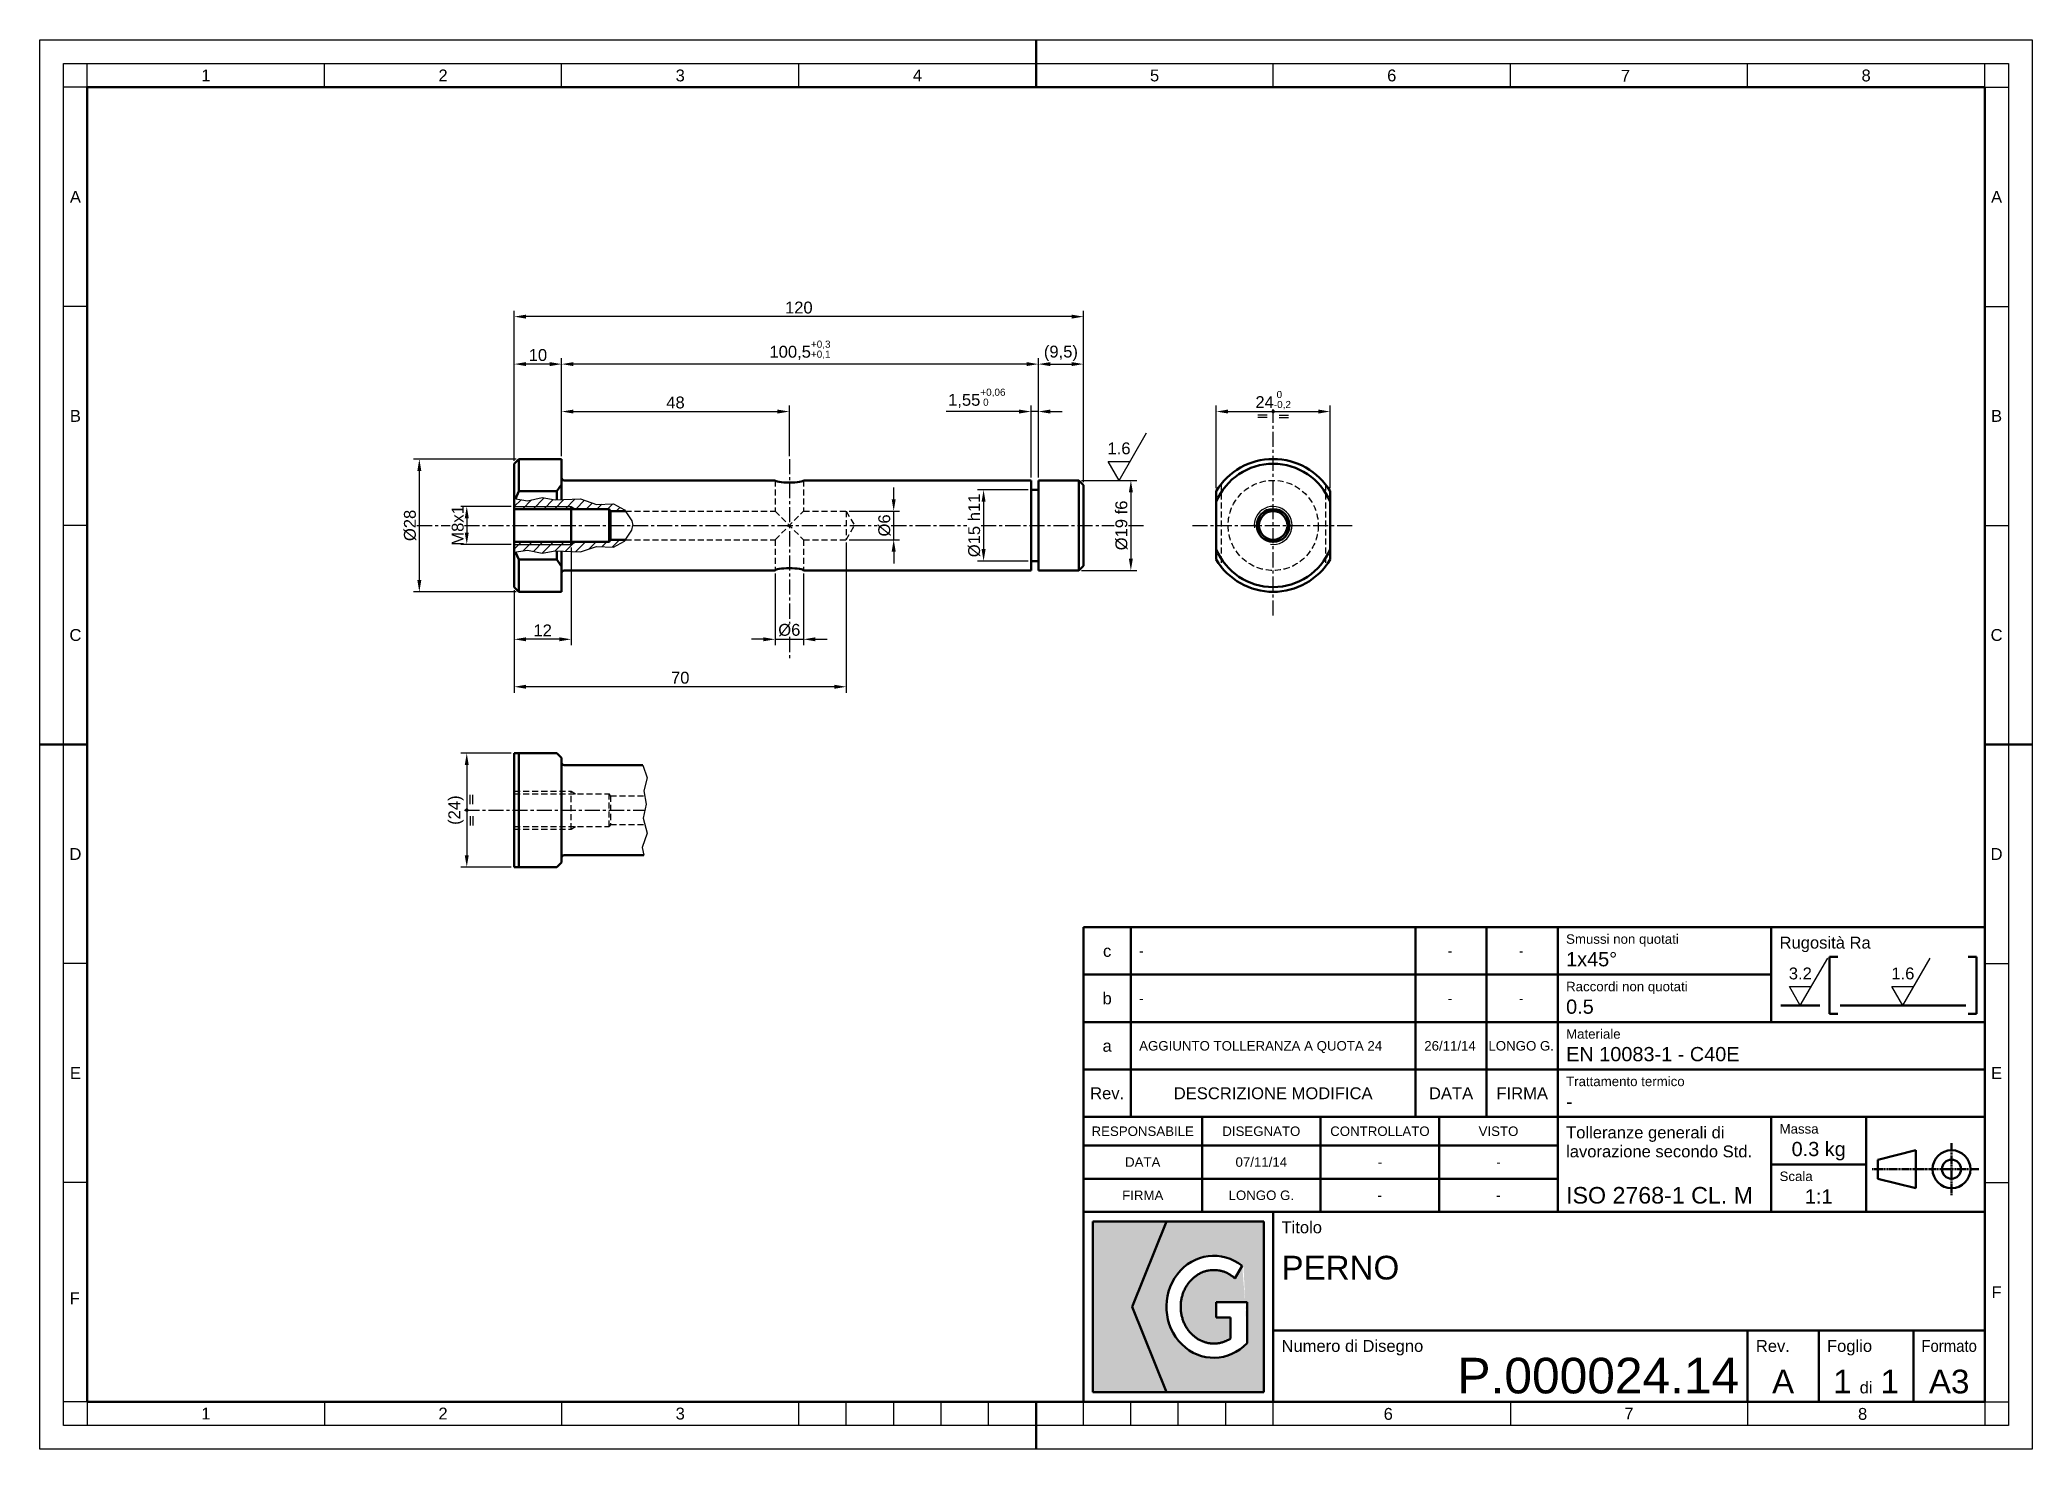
# Paper-space layout 'Foglio1' of a CAD drawing. Header units: millimetres. Extents: x -410 to 10, y -10 to 287.
# The model-space entities are those that its viewports show. They can reach past a viewport. Long polylines and large blocks are cut down to what shows.
import ezdxf
from ezdxf.enums import TextEntityAlignment as Align

# ---------------------------------------------------------------- set-up
doc = ezdxf.new("R2010")
doc.units = ezdxf.units.MM
doc.header["$LTSCALE"] = 0.1
doc.header["$PDSIZE"] = -5
doc.linetypes.add('CENTER', pattern=[50.8, 31.75, -6.35, 6.35, -6.35])
doc.linetypes.add('DASHED', pattern=[19.05, 12.7, -6.35])
for name, color, linetype, lineweight in [('ASSE', 4, 'CENTER', 25), ('CARTIGLIO', 7, 'Continuous', 50), ('CONTORNO1', 7, 'Continuous', 50), ('NASCOSTA', 6, 'DASHED', 25), ('QUOTA', 3, 'Continuous', 25), ('SOTTILE', 3, 'Continuous', 25), ('TRATTEGGIO', 1, 'Continuous', 25)]:
    doc.layers.add(name, color=color, linetype=linetype, lineweight=lineweight)
doc.layers.add('FINESTRA', color=1, linetype='Continuous', lineweight=25, plot=False)
doc.layers.get('FINESTRA').freeze()
doc.styles.get("Standard").update_dxf_attribs({"font": 'arial.ttf'})
doc.dimstyles.new('ISO_1-1', dxfattribs={"dimtxt": 2.5, "dimasz": 2.5, "dimexe": 1.25, "dimexo": 0.625, "dimtad": 1, "dimtxsty": 'Standard', "dimcen": 2.5, "dimclrt": 2, "dimadec": 0, "dimazin": 0, "dimtfac": 1, "dimtmove": 0, "dimatfit": 3, "dimfxl": 1, "dimarcsym": 0})

# ---------------------------------------------------------------- blocks, each defined once
blk = doc.blocks.new('DLG - Tabella Cartiglio Particolari')
at = {"layer": 'CARTIGLIO'}
h = blk.add_hatch(color=256, dxfattribs=at)
h.set_gradient(color1=(142, 217, 0), rotation=90, one_color=1, name='INVCYLINDER')
h.paths.add_polyline_path([(-172.5, 2), (-179.75, 20), (-172.5, 38), (-188, 38), (-188, 2)])
h = blk.add_hatch(color=256, dxfattribs=at)
h.set_gradient(color1=(74, 74, 74), rotation=90, one_color=1, name='INVCYLINDER')
h.paths.add_polyline_path([(-152, 2), (-152, 38), (-172.5, 38), (-179.75, 20), (-172.5, 2)])
edge = h.paths.add_edge_path(flags=16)
edge.add_ellipse((-162.5, 20), major_axis=(0, -10.75), ratio=0.930233, start_angle=-216.6999, end_angle=44.427, ccw=False)
edge.add_line((-156.52, 28.62), (-158.05, 25.98))
edge.add_spline(control_points=[(-158.05, 25.98), (-158.11, 26.03), (-158.36, 26.25), (-158.82, 26.6), (-159.44, 26.98), (-160.09, 27.29), (-160.76, 27.52), (-161.45, 27.68), (-162.15, 27.75), (-162.85, 27.75), (-163.55, 27.68), (-164.24, 27.52), (-164.91, 27.29), (-165.56, 26.98), (-166.18, 26.6), (-166.77, 26.15), (-167.32, 25.63), (-167.82, 25.05), (-168.27, 24.41), (-168.65, 23.72), (-168.97, 22.99), (-169.22, 22.22), (-169.39, 21.43), (-169.49, 20.61), (-169.51, 19.79), (-169.45, 18.98), (-169.32, 18.17), (-169.1, 17.39), (-168.82, 16.64), (-168.47, 15.93), (-168.05, 15.26), (-167.58, 14.65), (-167.05, 14.1), (-166.48, 13.61), (-165.88, 13.2), (-165.24, 12.85), (-164.57, 12.59), (-163.89, 12.39), (-163.2, 12.28), (-162.73, 12.25), (-162.5, 12.25)], knot_values=[18.269116, 18.269116, 18.269116, 18.269116, 18.521182, 19.261774, 19.990675, 20.709105, 21.418788, 22.121881, 22.820876, 23.518482, 24.217478, 24.92057, 25.630253, 26.348683, 27.077584, 27.818176, 28.571145, 29.336629, 30.114246, 30.903123, 31.701955, 32.50907, 33.322497, 34.140049, 34.959392, 35.778137, 36.593911, 37.404444, 38.207646, 39.001688, 39.785073, 40.556703, 41.315946, 42.062675, 42.797301, 43.520781, 44.234594, 44.940688, 45.641404, 46.339358, 46.339358, 46.339358, 46.339358], degree=3, periodic=0)
edge.add_spline(control_points=[(-162.5, 12.25), (-162.27, 12.25), (-161.8, 12.28), (-161.11, 12.39), (-160.43, 12.59), (-159.76, 12.85), (-159.29, 13.11), (-159.04, 13.26), (-159, 13.29)], knot_values=[0, 0, 0, 0, 0.697954, 1.39867, 2.104765, 2.818577, 3.542057, 3.699749, 3.699749, 3.699749, 3.699749], degree=3, periodic=0)
edge.add_line((-159, 13.29), (-159, 17.75))
edge.add_line((-159, 17.75), (-162, 17.75))
edge.add_line((-162, 17.75), (-162, 21))
edge.add_line((-162, 21), (-155.5, 21))
edge.add_line((-155.5, 21), (-155.5, 12.32))
for p, q in [((-190, 0), (-190, 100)), ((-190, 100), (0, 100)), ((-180, 60), (-180, 100)), ((-120, 60), (-120, 100)), ((-105, 60), (-105, 100)), ((-90, 40), (-90, 100)), ((-45, 100), (-45, 80)), ((0, 100), (0, 0)), ((-32.75, 93.75), (-31, 93.75)), ((-32.75, 93.75), (-32.75, 81.75)), ((-3.5, 93.75), (-1.75, 93.75)), ((-1.75, 93.75), (-1.75, 81.75)), ((-190, 90), (-45, 90)), ((-190, 80), (0, 80)), ((-34.75, 83.5), (-43, 83.5)), ((-32.75, 81.75), (-31, 81.75)), ((-4, 83.5), (-30.5, 83.5)), ((-3.5, 81.75), (-1.75, 81.75)), ((-190, 70), (0, 70)), ((-190, 60), (0, 60)), ((-165, 40), (-165, 60)), ((-140, 40), (-140, 60)), ((-115, 40), (-115, 60)), ((-45, 60), (-45, 40)), ((-25, 60), (-25, 40)), ((-190, 54), (-90, 54)), ((-22.5, 51), (-14.5, 53)), ((-22.5, 51), (-22.5, 47)), ((-14.5, 53), (-14.5, 45)), ((-190, 47), (-90, 47)), ((-45, 50), (-25, 50)), ((-22.5, 47), (-14.5, 45)), ((-190, 40), (0, 40)), ((-152, 38), (-188, 38)), ((-188, 38), (-188, 2)), ((-172.5, 38), (-179.75, 20)), ((-152, 2), (-152, 38)), ((-150, 0), (-150, 40)), ((-158.05, 25.98), (-156.52, 28.62)), ((-162, 21), (-155.5, 21)), ((-162, 21), (-162, 17.75)), ((-155.5, 21), (-155.5, 12.32)), ((-179.75, 20), (-172.5, 2)), ((-162, 17.75), (-159, 17.75)), ((-159, 17.75), (-159, 13.29)), ((0, 15), (-150, 15)), ((-50, 15), (-50, 0)), ((-35, 15), (-35, 0)), ((-15, 15), (-15, 0)), ((0, 0), (-190, 0)), ((-188, 2), (-152, 2))]:
    blk.add_line(p, q, dxfattribs=at)
at = {"layer": 'CARTIGLIO', "color": 3, "linetype": 'CENTER', "ltscale": 0.1}
for p, q in [((-7, 43.5), (-7, 54.5)), ((-23.75, 49), (-12.5, 49)), ((-12.5, 49), (-1.25, 49))]:
    blk.add_line(p, q, dxfattribs=at)
at = {"layer": 'CARTIGLIO'}
for radius in [4, 2]:
    blk.add_circle((-7, 49), radius, dxfattribs=at)
blk.add_ellipse((-162.5, 20), major_axis=(0, -10.75), ratio=0.930233, start_param=-3.782127, end_param=0.775397, dxfattribs=at)
for points, knots in [([(-158.05, 25.98), (-158.11, 26.03), (-158.36, 26.25), (-158.82, 26.6), (-159.44, 26.98), (-160.09, 27.29), (-160.76, 27.52), (-161.45, 27.68), (-162.15, 27.75), (-162.85, 27.75), (-163.55, 27.68), (-164.24, 27.52), (-164.91, 27.29), (-165.56, 26.98), (-166.18, 26.6), (-166.77, 26.15), (-167.32, 25.63), (-167.82, 25.05), (-168.27, 24.41), (-168.65, 23.72), (-168.97, 22.99), (-169.22, 22.22), (-169.39, 21.43), (-169.49, 20.61), (-169.51, 19.79), (-169.45, 18.98), (-169.32, 18.17), (-169.1, 17.39), (-168.82, 16.64), (-168.47, 15.93), (-168.05, 15.26), (-167.58, 14.65), (-167.05, 14.1), (-166.48, 13.61), (-165.88, 13.2), (-165.24, 12.85), (-164.57, 12.59), (-163.89, 12.39), (-163.2, 12.28), (-162.73, 12.25), (-162.5, 12.25)], [18.269116, 18.269116, 18.269116, 18.269116, 18.521182, 19.261774, 19.990675, 20.709105, 21.418788, 22.121881, 22.820876, 23.518482, 24.217478, 24.92057, 25.630253, 26.348683, 27.077584, 27.818176, 28.571145, 29.336629, 30.114246, 30.903123, 31.701955, 32.50907, 33.322497, 34.140049, 34.959392, 35.778137, 36.593911, 37.404444, 38.207646, 39.001688, 39.785073, 40.556703, 41.315946, 42.062675, 42.797301, 43.520781, 44.234594, 44.940688, 45.641404, 46.339358, 46.339358, 46.339358, 46.339358]), ([(-162.5, 12.25), (-162.27, 12.25), (-161.8, 12.28), (-161.11, 12.39), (-160.43, 12.59), (-159.76, 12.85), (-159.29, 13.11), (-159.04, 13.26), (-159, 13.29)], [0, 0, 0, 0, 0.697954, 1.39867, 2.104765, 2.818577, 3.542057, 3.699749, 3.699749, 3.699749, 3.699749])]:
    blk.add_open_spline(points, degree=3, knots=knots, dxfattribs=at)
at = {"layer": 'CARTIGLIO', "color": 3, "linetype": 'Continuous'}
for s, height, p in [('Smussi non quotati', 2, (-88.25, 96.5)), ('Rugosità Ra', 2.5, (-43.25, 95.5)), ('Raccordi non quotati', 2, (-88.25, 86.5)), ('Materiale', 2, (-88.25, 76.5)), ('Trattamento termico', 2, (-88.25, 66.5)), ('Tolleranze generali di', 2.5, (-88.25, 55.5)), ('Massa', 2, (-43.25, 56.5)), ('lavorazione secondo Std.', 2.5, (-88.25, 51.5)), ('Scala', 2, (-43.25, 46.5)), ('Titolo', 2.5, (-148.25, 35.5)), ('Numero di Disegno', 2.5, (-148.25, 10.5)), ('Rev.', 2.5, (-48.25, 10.5)), ('Foglio', 2.5, (-33.25, 10.5))]:
    blk.add_text(s, height=height, dxfattribs=at).set_placement(p)
for s, height, p in [('c', 2.5, (-185, 95)), ('b', 2.5, (-185, 85)), ('a', 2.5, (-185, 75)), ('Rev.', 2.5, (-185, 65)), ('DESCRIZIONE MODIFICA', 2.5, (-150, 65)), ('DATA', 2.5, (-112.5, 65)), ('FIRMA', 2.5, (-97.5, 65)), ('RESPONSABILE', 2, (-177.5, 57)), ('DISEGNATO', 2, (-152.5, 57)), ('CONTROLLATO', 2, (-127.5, 57)), ('VISTO', 2, (-102.5, 57)), ('DATA', 2, (-177.5, 50.5)), ('FIRMA', 2, (-177.5, 43.5))]:
    blk.add_text(s, height=height, dxfattribs=at).set_placement(p, align=Align.MIDDLE_CENTER)
blk.add_text('di', height=2.5, dxfattribs=at).set_placement((-25, 1.75), align=Align.CENTER)
at = {"layer": 'CARTIGLIO', "color": 2, "flags": 8}
for tag, p in [('Descr Mod C', (-178.25, 95)), ('Descr Mod B', (-178.25, 85)), ('Descr Mod A', (-178.25, 75))]:
    blk.add_attdef(tag, text='', height=2, dxfattribs=at).set_placement(p, align=Align.MIDDLE_LEFT)
for tag, p in [('Data Mod C', (-112.72, 95)), ('Dis Mod C', (-97.72, 95)), ('Data Mod B', (-112.72, 85)), ('Dis Mod B', (-97.72, 85)), ('Data Mod A', (-112.72, 75)), ('Dis Mod A', (-97.72, 75)), ('Data Dis', (-152.5, 50.5)), ('Data Contr', (-127.5, 50.5)), ('Data Visto', (-102.5, 50.5)), ('Nome Dis', (-152.5, 43.5)), ('Nome Contr', (-127.55, 43.5)), ('Nome Visto', (-102.55, 43.5))]:
    blk.add_attdef(tag, text='', height=2, dxfattribs=at).set_placement(p, align=Align.MIDDLE_CENTER)
for tag, p, height in [('Smussi', (-88.25, 91.75), 3), ('Raccordi', (-88.25, 81.75), 3), ('Materiale', (-88.25, 71.75), 3), ('Trattamento', (-88.25, 61.75), 3), ('Tolleranze', (-88.25, 41.75), 3.5), ('Titolo1', (-148.25, 25.75), 5), ('Titolo2', (-148.25, 16.75), 5)]:
    blk.add_attdef(tag, p, '', height=height, dxfattribs=at)
for tag, height, p in [('Massa', 3, (-35, 51.75)), ('Scala', 3, (-35, 41.75)), ('Rev', 5, (-42.5, 1.75)), ('FC', 5, (-30, 1.75)), ('FT', 5, (-20, 1.75))]:
    blk.add_attdef(tag, text='', height=height, dxfattribs=at).set_placement(p, align=Align.CENTER)
blk.add_attdef('Numero Disegno', text='', height=7.5, dxfattribs=at).set_placement((-51.74, 1.75), align=Align.RIGHT)
blk = doc.blocks.new('Rug_Lavorazione')
at = {"layer": 'QUOTA'}
for p, q in [((0, 0), (5.77, 10)), ((0, 0), (-2.31, 4)), ((-2.31, 4), (2.31, 4))]:
    blk.add_line(p, q, dxfattribs=at)
at = {"layer": 'QUOTA', "color": 2, "flags": 8}
blk.add_attdef('Rugosità', text='', height=2.5, dxfattribs=at).set_placement((0, 5.5), align=Align.CENTER)
blk = doc.blocks.new('DLG - A3')
at = {"layer": 'CARTIGLIO', "color": 3, "lineweight": 25}
for p, q in [((-410, 287), (10, 287)), ((-410, -10), (-410, 287)), ((10, 287), (10, -10)), ((-405, 282), (5, 282)), ((-405, -5), (-405, 282)), ((-400, 277), (-400, 282)), ((-350, 277), (-350, 282)), ((-300, 277), (-300, 282)), ((-250, 277), (-250, 282)), ((-150, 277), (-150, 282)), ((-100, 277), (-100, 282)), ((-50, 277), (-50, 282)), ((0, 277), (0, 282)), ((5, 282), (5, -5)), ((-400, 277), (-405, 277)), ((0, 277), (5, 277)), ((-400, 230.83), (-405, 230.83)), ((0, 230.83), (5, 230.83)), ((-400, 184.67), (-405, 184.67)), ((0, 184.67), (5, 184.67)), ((-400, 92.33), (-405, 92.33)), ((0, 92.33), (5, 92.33)), ((-400, 46.17), (-405, 46.17)), ((0, 46.17), (5, 46.17)), ((-400, 0), (-405, 0)), ((-400, 0), (-400, -5)), ((-350, 0), (-350, -5)), ((-250, -5), (-250, 0)), ((-240, -5), (-240, 0)), ((-230, -5), (-230, 0)), ((-220, -5), (-220, 0)), ((-210, -5), (-210, 0)), ((-190, -5), (-190, 0)), ((-180, -5), (-180, 0)), ((-170, -5), (-170, 0)), ((-160, -5), (-160, 0)), ((-150, -5), (-150, 0)), ((-50, 0), (-50, -5)), ((0, 0), (5, 0)), ((-300, 0), (-300, -5)), ((-100, 0), (-100, -5)), ((0, 0), (0, -5)), ((5, -5), (-405, -5)), ((10, -10), (-410, -10))]:
    blk.add_line(p, q, dxfattribs=at)
at = {"layer": 'CARTIGLIO'}
for p, q in [((-200, 277), (-200, 287)), ((-400, 277), (0, 277)), ((-400, 0), (-400, 277)), ((0, 277), (0, 0)), ((-410, 138.5), (-400, 138.5)), ((10, 138.5), (0, 138.5)), ((-15, 15), (-15, 0)), ((0, 15), (-15, 15)), ((0, 0), (-400, 0)), ((-200, -10), (-200, 0))]:
    blk.add_line(p, q, dxfattribs=at)
at = {"layer": 'CARTIGLIO', "linetype": 'Continuous'}
for s, p in [('1', (-375, 279.5)), ('2', (-325, 279.5)), ('3', (-275, 279.5)), ('4', (-225, 279.5)), ('5', (-175, 279.5)), ('6', (-125, 279.5)), ('7', (-75.74, 279.43)), ('8', (-25, 279.5)), ('A', (-402.5, 253.92)), ('A', (2.5, 253.92)), ('B', (-402.5, 207.75)), ('B', (2.5, 207.75)), ('C', (-402.5, 161.58)), ('C', (2.5, 161.58)), ('D', (-402.5, 115.42)), ('D', (2.5, 115.42)), ('E', (-402.5, 69.25)), ('E', (2.5, 69.25)), ('F', (-402.64, 21.78)), ('F', (2.5, 23.08)), ('1', (-375, -2.5)), ('2', (-325, -2.5)), ('3', (-275, -2.5)), ('6', (-125.74, -2.57)), ('7', (-75, -2.5)), ('8', (-25.74, -2.57))]:
    blk.add_text(s, height=2.5, dxfattribs=at).set_placement(p, align=Align.MIDDLE_CENTER)
at = {"layer": 'CARTIGLIO', "color": 3, "linetype": 'Continuous', "width": 0.9}
blk.add_text('Formato', height=2.5, dxfattribs=at).set_placement((-7.5, 10.5), align=Align.CENTER)
at = {"layer": 'CARTIGLIO', "color": 2}
blk.add_text('A3', height=5, dxfattribs=at).set_placement((-7.5, 1.75), align=Align.CENTER)
blk = doc.blocks.new('*D3')
at = {"layer": 'Defpoints', "color": 0}
for p in [(212, 205.5), (200, 196.5), (200, 185.5)]:
    blk.add_point(p, dxfattribs=at)
at = {"layer": 'QUOTA', "color": 0, "lineweight": -2}
for p, q in [((212, 204.88), (212, 184.25)), ((200, 195.88), (200, 184.25)), ((209.5, 185.5), (202.5, 185.5))]:
    blk.add_line(p, q, dxfattribs=at)
at = {"layer": 'QUOTA', "color": 0}
for points in [[(202.5, 185.92), (202.5, 185.08), (200, 185.5)], [(209.5, 185.08), (209.5, 185.92), (212, 185.5)]]:
    blk.add_solid(points, dxfattribs=at)
at = {"layer": 'QUOTA', "color": 2, "insert": (206, 187.38), "char_height": 2.5, "attachment_point": 5}
blk.add_mtext('12', dxfattribs=at)
blk = doc.blocks.new('*D4')
at = {"layer": 'Defpoints', "color": 0}
for p in [(255, 200), (261, 200), (261, 185.5)]:
    blk.add_point(p, dxfattribs=at)
at = {"layer": 'QUOTA', "color": 0, "lineweight": -2}
for p, q in [((255, 199.38), (255, 184.25)), ((261, 199.38), (261, 184.25)), ((252.5, 185.5), (250, 185.5)), ((255, 185.5), (261, 185.5)), ((263.5, 185.5), (266, 185.5))]:
    blk.add_line(p, q, dxfattribs=at)
at = {"layer": 'QUOTA', "color": 0}
for points in [[(252.5, 185.08), (252.5, 185.92), (255, 185.5)], [(263.5, 185.92), (263.5, 185.08), (261, 185.5)]]:
    blk.add_solid(points, dxfattribs=at)
at = {"layer": 'QUOTA', "color": 2, "insert": (258, 187.45), "char_height": 2.5, "attachment_point": 5}
blk.add_mtext('%%c6', dxfattribs=at)
blk = doc.blocks.new('*D5')
at = {"layer": 'Defpoints', "color": 0}
for p in [(270, 206.5), (200, 196.5), (200, 175.5)]:
    blk.add_point(p, dxfattribs=at)
at = {"layer": 'QUOTA', "color": 0, "lineweight": -2}
for p, q in [((270, 205.88), (270, 174.25)), ((200, 195.88), (200, 174.25)), ((267.5, 175.5), (202.5, 175.5))]:
    blk.add_line(p, q, dxfattribs=at)
at = {"layer": 'QUOTA', "color": 0}
for points in [[(202.5, 175.92), (202.5, 175.08), (200, 175.5)], [(267.5, 175.08), (267.5, 175.92), (270, 175.5)]]:
    blk.add_solid(points, dxfattribs=at)
at = {"layer": 'QUOTA', "color": 2, "insert": (235, 177.4), "char_height": 2.5, "attachment_point": 5}
blk.add_mtext('70', dxfattribs=at)
blk = doc.blocks.new('*D7')
at = {"layer": 'Defpoints', "color": 0}
for p in [(258, 233.5), (210, 223.5), (258, 223.5)]:
    blk.add_point(p, dxfattribs=at)
at = {"layer": 'QUOTA', "color": 0, "lineweight": -2}
for p, q in [((210, 224.12), (210, 234.75)), ((212.5, 233.5), (255.5, 233.5)), ((258, 224.12), (258, 234.75))]:
    blk.add_line(p, q, dxfattribs=at)
at = {"layer": 'QUOTA', "color": 0}
for points in [[(212.5, 233.92), (212.5, 233.08), (210, 233.5)], [(255.5, 233.08), (255.5, 233.92), (258, 233.5)]]:
    blk.add_solid(points, dxfattribs=at)
at = {"layer": 'QUOTA', "color": 2, "insert": (234, 235.4), "char_height": 2.5, "attachment_point": 5}
blk.add_mtext('48', dxfattribs=at)
blk = doc.blocks.new('*D8')
at = {"layer": 'Defpoints', "color": 0}
for p in [(210, 243.5), (210, 223.5), (310.5, 219)]:
    blk.add_point(p, dxfattribs=at)
at = {"layer": 'QUOTA', "color": 0, "lineweight": -2}
for p, q in [((210, 224.12), (210, 244.75)), ((310.5, 219.62), (310.5, 244.75)), ((308, 243.5), (212.5, 243.5))]:
    blk.add_line(p, q, dxfattribs=at)
at = {"layer": 'QUOTA', "color": 0}
for points in [[(212.5, 243.92), (212.5, 243.08), (210, 243.5)], [(308, 243.08), (308, 243.92), (310.5, 243.5)]]:
    blk.add_solid(points, dxfattribs=at)
at = {"layer": 'QUOTA', "color": 2, "insert": (260.25, 246.42), "char_height": 2.5, "attachment_point": 5}
blk.add_mtext('100,5{\\H1.500000;\\S+0,3^ +0,1;}', dxfattribs=at)
blk = doc.blocks.new('*D9')
at = {"layer": 'Defpoints', "color": 0}
for p in [(200, 253.5), (200, 222.5), (320, 218)]:
    blk.add_point(p, dxfattribs=at)
at = {"layer": 'QUOTA', "color": 0, "lineweight": -2}
for p, q in [((200, 223.12), (200, 254.75)), ((317.5, 253.5), (202.5, 253.5)), ((320, 218.62), (320, 254.75))]:
    blk.add_line(p, q, dxfattribs=at)
at = {"layer": 'QUOTA', "color": 0}
for points in [[(202.5, 253.92), (202.5, 253.08), (200, 253.5)], [(317.5, 253.08), (317.5, 253.92), (320, 253.5)]]:
    blk.add_solid(points, dxfattribs=at)
at = {"layer": 'QUOTA', "color": 2, "insert": (260, 255.4), "char_height": 2.5, "attachment_point": 5}
blk.add_mtext('120', dxfattribs=at)
blk = doc.blocks.new('*D10')
at = {"layer": 'Defpoints', "color": 0}
for p in [(200, 243.5), (210, 223.5), (200, 222.5)]:
    blk.add_point(p, dxfattribs=at)
at = {"layer": 'QUOTA', "color": 0, "lineweight": -2}
for p, q in [((200, 223.12), (200, 244.75)), ((210, 224.12), (210, 244.75)), ((207.5, 243.5), (202.5, 243.5))]:
    blk.add_line(p, q, dxfattribs=at)
at = {"layer": 'QUOTA', "color": 0}
for points in [[(202.5, 243.92), (202.5, 243.08), (200, 243.5)], [(207.5, 243.08), (207.5, 243.92), (210, 243.5)]]:
    blk.add_solid(points, dxfattribs=at)
at = {"layer": 'QUOTA', "color": 2, "insert": (205, 245.4), "char_height": 2.5, "attachment_point": 5}
blk.add_mtext('10', dxfattribs=at)
blk = doc.blocks.new('*D11')
at = {"layer": 'Defpoints', "color": 0}
for p in [(308.95, 233.5), (308.95, 219), (310.5, 219)]:
    blk.add_point(p, dxfattribs=at)
at = {"layer": 'QUOTA', "color": 0, "lineweight": -2}
for p, q in [((306.45, 233.5), (291.09, 233.5)), ((308.95, 219.62), (308.95, 234.75)), ((310.5, 233.5), (308.95, 233.5)), ((310.5, 219.62), (310.5, 234.75)), ((313, 233.5), (315.5, 233.5))]:
    blk.add_line(p, q, dxfattribs=at)
at = {"layer": 'QUOTA', "color": 0}
for points in [[(306.45, 233.08), (306.45, 233.92), (308.95, 233.5)], [(313, 233.92), (313, 233.08), (310.5, 233.5)]]:
    blk.add_solid(points, dxfattribs=at)
at = {"layer": 'QUOTA', "color": 2, "insert": (297.52, 236.29), "char_height": 2.5, "attachment_point": 5}
blk.add_mtext('1,55{\\H1.500000;\\S+0,06^  0;}', dxfattribs=at)
blk = doc.blocks.new('*D12')
at = {"layer": 'Defpoints', "color": 0}
for p in [(320, 243.5), (310.5, 219), (320, 218)]:
    blk.add_point(p, dxfattribs=at)
at = {"layer": 'QUOTA', "color": 0, "lineweight": -2}
for p, q in [((310.5, 219.62), (310.5, 244.75)), ((320, 218.62), (320, 244.75)), ((313, 243.5), (317.5, 243.5))]:
    blk.add_line(p, q, dxfattribs=at)
at = {"layer": 'QUOTA', "color": 0}
for points in [[(313, 243.92), (313, 243.08), (310.5, 243.5)], [(317.5, 243.08), (317.5, 243.92), (320, 243.5)]]:
    blk.add_solid(points, dxfattribs=at)
at = {"layer": 'QUOTA', "color": 2, "insert": (315.25, 245.76), "char_height": 2.5, "attachment_point": 5}
blk.add_mtext('(9,5)', dxfattribs=at)
blk = doc.blocks.new('*D13')
at = {"layer": 'Defpoints', "color": 0}
for p in [(270, 212.5), (280, 212.5), (270, 206.5)]:
    blk.add_point(p, dxfattribs=at)
at = {"layer": 'QUOTA', "color": 0, "lineweight": -2}
for p, q in [((280, 215), (280, 217.5)), ((270.62, 212.5), (281.25, 212.5)), ((280, 206.5), (280, 212.5)), ((270.62, 206.5), (281.25, 206.5)), ((280, 204), (280, 201.5))]:
    blk.add_line(p, q, dxfattribs=at)
at = {"layer": 'QUOTA', "color": 0}
for points in [[(279.58, 215), (280.42, 215), (280, 212.5)], [(280.42, 204), (279.58, 204), (280, 206.5)]]:
    blk.add_solid(points, dxfattribs=at)
at = {"layer": 'QUOTA', "color": 2, "insert": (278.05, 209.5), "char_height": 2.5, "attachment_point": 5, "rotation": 90}
blk.add_mtext('%%c6', dxfattribs=at)
blk = doc.blocks.new('*D14')
at = {"layer": 'Defpoints', "color": 0}
for p in [(308.95, 217), (298.95, 202), (308.95, 202)]:
    blk.add_point(p, dxfattribs=at)
at = {"layer": 'QUOTA', "color": 0, "lineweight": -2}
for p, q in [((308.32, 217), (297.7, 217)), ((298.95, 214.5), (298.95, 204.5)), ((308.32, 202), (297.7, 202))]:
    blk.add_line(p, q, dxfattribs=at)
at = {"layer": 'QUOTA', "color": 0}
for points in [[(299.37, 214.5), (298.53, 214.5), (298.95, 217)], [(298.53, 204.5), (299.37, 204.5), (298.95, 202)]]:
    blk.add_solid(points, dxfattribs=at)
at = {"layer": 'QUOTA', "color": 2, "insert": (297, 209.5), "char_height": 2.5, "attachment_point": 5, "rotation": 90}
blk.add_mtext('%%c15 h11', dxfattribs=at)
blk = doc.blocks.new('*D15')
at = {"layer": 'Defpoints', "color": 0}
for p in [(319, 219), (319, 200), (330, 200)]:
    blk.add_point(p, dxfattribs=at)
at = {"layer": 'QUOTA', "color": 0, "lineweight": -2}
for p, q in [((319.62, 219), (331.25, 219)), ((330, 216.5), (330, 202.5)), ((319.62, 200), (331.25, 200))]:
    blk.add_line(p, q, dxfattribs=at)
at = {"layer": 'QUOTA', "color": 0}
for points in [[(330.42, 216.5), (329.58, 216.5), (330, 219)], [(329.58, 202.5), (330.42, 202.5), (330, 200)]]:
    blk.add_solid(points, dxfattribs=at)
at = {"layer": 'QUOTA', "color": 2, "insert": (328.04, 209.5), "char_height": 2.5, "attachment_point": 5, "rotation": 90}
blk.add_mtext('%%c19 f6', dxfattribs=at)
blk = doc.blocks.new('*D16')
at = {"layer": 'Defpoints', "color": 0}
for p in [(201, 223.5), (180, 195.5), (201, 195.5)]:
    blk.add_point(p, dxfattribs=at)
at = {"layer": 'QUOTA', "color": 0, "lineweight": -2}
for p, q in [((200.38, 223.5), (178.75, 223.5)), ((180, 221), (180, 198)), ((200.38, 195.5), (178.75, 195.5))]:
    blk.add_line(p, q, dxfattribs=at)
at = {"layer": 'QUOTA', "color": 0}
for points in [[(180.42, 221), (179.58, 221), (180, 223.5)], [(179.58, 198), (180.42, 198), (180, 195.5)]]:
    blk.add_solid(points, dxfattribs=at)
at = {"layer": 'QUOTA', "color": 2, "insert": (178.05, 209.5), "char_height": 2.5, "attachment_point": 5, "rotation": 90}
blk.add_mtext('%%c28', dxfattribs=at)
blk = doc.blocks.new('*D17')
at = {"layer": 'Defpoints', "color": 0}
for p in [(200, 213.5), (190, 205.5), (200, 205.5)]:
    blk.add_point(p, dxfattribs=at)
at = {"layer": 'QUOTA', "color": 0, "lineweight": -2}
for p, q in [((199.38, 213.5), (188.75, 213.5)), ((190, 211), (190, 208)), ((199.38, 205.5), (188.75, 205.5))]:
    blk.add_line(p, q, dxfattribs=at)
at = {"layer": 'QUOTA', "color": 0}
for points in [[(190.42, 211), (189.58, 211), (190, 213.5)], [(189.58, 208), (190.42, 208), (190, 205.5)]]:
    blk.add_solid(points, dxfattribs=at)
at = {"layer": 'QUOTA', "color": 2, "insert": (188.1, 209.5), "char_height": 2.5, "attachment_point": 5, "rotation": 90}
blk.add_mtext('M8x1', dxfattribs=at)
blk = doc.blocks.new('*D19')
at = {"layer": 'Defpoints', "color": 0}
for p in [(372, 233.5), (348, 216.71), (372, 216.71)]:
    blk.add_point(p, dxfattribs=at)
at = {"layer": 'QUOTA', "color": 0, "lineweight": -2}
for p, q in [((348, 217.34), (348, 234.75)), ((350.5, 233.5), (369.5, 233.5)), ((372, 217.34), (372, 234.75))]:
    blk.add_line(p, q, dxfattribs=at)
at = {"layer": 'QUOTA', "color": 0}
for points in [[(350.5, 233.92), (350.5, 233.08), (348, 233.5)], [(369.5, 233.08), (369.5, 233.92), (372, 233.5)]]:
    blk.add_solid(points, dxfattribs=at)
at = {"layer": 'QUOTA', "color": 2, "insert": (360, 236.04), "char_height": 2.5, "attachment_point": 5}
blk.add_mtext('24{\\H1.500000;\\S 0^ -0,2;}', dxfattribs=at)
blk = doc.blocks.new('Simbolo_Simmetria')
at = {"layer": 'QUOTA'}
for p, q in [((-1.25, -0.75), (-3.25, -0.75)), ((-1.25, -1.25), (-3.25, -1.25)), ((1.25, -0.75), (3.25, -0.75)), ((1.25, -1.25), (3.25, -1.25))]:
    blk.add_line(p, q, dxfattribs=at)
at = {"layer": 'QUOTA', "const_width": 0.375}
blk.add_lwpolyline([(-0.1875, 0, 1), (0.1875, 0, 1)], format="xyb", close=True, dxfattribs=at)
blk = doc.blocks.new('*D23')
at = {"layer": 'Defpoints', "color": 0}
for p in [(200, 161.5), (190, 137.5), (200, 137.5)]:
    blk.add_point(p, dxfattribs=at)
at = {"layer": 'QUOTA', "color": 0, "lineweight": -2}
for p, q in [((199.38, 161.5), (188.75, 161.5)), ((190, 159), (190, 140)), ((199.38, 137.5), (188.75, 137.5))]:
    blk.add_line(p, q, dxfattribs=at)
at = {"layer": 'QUOTA', "color": 0}
for points in [[(190.42, 159), (189.58, 159), (190, 161.5)], [(189.58, 140), (190.42, 140), (190, 137.5)]]:
    blk.add_solid(points, dxfattribs=at)
at = {"layer": 'QUOTA', "color": 2, "insert": (187.74, 149.5), "char_height": 2.5, "attachment_point": 5, "rotation": 90}
blk.add_mtext('(24)', dxfattribs=at)

msp = doc.modelspace()

# ---------------------------------------------------------------- hatches: boundary and pattern name
at = {"layer": 'TRATTEGGIO'}
h = msp.add_hatch(dxfattribs=at)
h.set_pattern_fill('ANSI31', color=256, scale=0.5, style=0)
h.paths.add_polyline_path([(217.371, 213.932), (213.951, 215.084), (208.658, 214.868), (205.922, 215.372), (202.825, 214.692), (200, 215.154), (200, 213.5), (212, 213.5), (212.938, 212.959), (220, 212.959), (220.265, 212.5), (223.449, 212.5), (223.24, 212.815), (220.936, 214.076)])
h.paths.add_polyline_path([(213.951, 203.916), (217.371, 205.068), (220.936, 204.924), (223.24, 206.185), (223.449, 206.5), (220.265, 206.5), (220, 206.041), (212.938, 206.041), (212, 205.5), (200, 205.5), (200, 203.846), (202.825, 204.308), (205.922, 203.628), (208.658, 204.132)])
h.paths.add_polyline_path([(212, 212.959), (212, 213.5), (200, 213.5), (200, 212.959)], flags=16)
h.paths.add_polyline_path([(212.938, 212.959), (212, 213.5), (212, 212.959)], flags=16)
h.paths.add_polyline_path([(212, 205.5), (212, 206.041), (200, 206.041), (200, 205.5)], flags=16)
h.paths.add_polyline_path([(212, 205.5), (212.938, 206.041), (212, 206.041)], flags=16)

# ---------------------------------------------------------------- linework, layer by layer
at = {"layer": 'ASSE'}
for p, q in [((360, 190.5), (360, 234)), ((258, 223.5), (258, 189)), ((179.5, 209.5), (186.5, 209.5)), ((189.5, 209.5), (276.5, 209.5)), ((279.5, 209.5), (295.45, 209.5)), ((298.45, 209.5), (326.5, 209.5)), ((329.5, 209.5), (333, 209.5)), ((343, 209.5), (377, 209.5)), ((258, 186), (258, 181.5)), ((189.5, 149.5), (227.544, 149.5))]:
    msp.add_line(p, q, dxfattribs=at)
at = {"layer": 'CONTORNO1'}
for p, q in [((201, 223.5), (200, 222.5)), ((201, 223.5), (210, 223.5)), ((201, 223.5), (201, 216.711)), ((210, 223.5), (210, 214.922)), ((200, 222.5), (200, 196.5)), ((210.5, 219), (255, 219)), ((261, 219), (308.95, 219)), ((308.95, 219), (308.95, 200)), ((310.5, 219), (310.5, 200)), ((310.5, 219), (319, 219)), ((319, 219), (320, 218)), ((319, 219), (319, 200)), ((201, 216.711), (200.275, 215.109)), ((209, 216.711), (201, 216.711)), ((210, 218.16), (209, 216.711)), ((209, 216.711), (209, 214.882)), ((308.95, 217), (310.5, 217)), ((320, 218), (320, 201)), ((348, 216.711), (348, 202.289)), ((372, 216.711), (372, 202.289)), ((200, 212.959), (220, 212.959)), ((212, 205.5), (212, 213.5)), ((220.265, 212.5), (220, 212.959)), ((220, 206.041), (220, 212.959)), ((220.265, 212.5), (223.449, 212.5)), ((220.265, 212.5), (220.265, 206.5)), ((200, 206.041), (220, 206.041)), ((220.265, 206.5), (220, 206.041)), ((220.265, 206.5), (223.449, 206.5)), ((201, 202.289), (200.275, 203.891)), ((209, 202.289), (201, 202.289)), ((201, 195.5), (201, 202.289)), ((209, 202.289), (209, 204.118)), ((210, 200.84), (209, 202.289)), ((210, 204.078), (210, 195.5)), ((308.95, 202), (310.5, 202)), ((210.5, 200), (255, 200)), ((261, 200), (308.95, 200)), ((310.5, 200), (319, 200)), ((319, 200), (320, 201)), ((200, 196.5), (201, 195.5)), ((201, 195.5), (210, 195.5)), ((200, 161.5), (200, 137.5)), ((209, 161.5), (200, 161.5)), ((201, 161.5), (201, 137.5)), ((209, 161.5), (210, 160.5)), ((210, 160.5), (210, 138.5)), ((210.5, 159), (227.106, 159)), ((210.5, 140), (227.293, 140)), ((209, 137.5), (200, 137.5)), ((210, 138.5), (209, 137.5))]:
    msp.add_line(p, q, dxfattribs=at)
for radius in [3.459, 3]:
    msp.add_circle((360, 209.5), radius, dxfattribs=at)
for centre, radius, start, end in [((360, 209.5), 14, 31.00272, 148.99728), ((210.5, 219.5), 0.5, 180, 270), ((360, 209.5), 13, 22.61986, 157.38014), ((360, 209.5), 13, 202.61986, 337.38014), ((360, 209.5), 14, 211.00272, 328.99728), ((210.5, 199.5), 0.5, 90, 180), ((210.5, 159.5), 0.5, 180, 270), ((210.5, 139.5), 0.5, 90, 180)]:
    msp.add_arc(centre, radius, start, end, dxfattribs=at)
msp.add_ellipse((258, 219), major_axis=(3, 0), ratio=0.162029, start_param=3.1415927, end_param=6.2831853, dxfattribs=at)
at = {"layer": 'CONTORNO1', "extrusion": (0, 0, -1)}
msp.add_ellipse((258, 200), major_axis=(3, 0), ratio=0.162029, start_param=3.1415927, end_param=6.2831853, dxfattribs=at)
at = {"layer": 'NASCOSTA'}
for p, q in [((255, 219), (255, 212.5)), ((261, 219), (261, 212.5)), ((349, 218.16), (349, 200.84)), ((371, 218.16), (371, 200.84)), ((223.449, 212.5), (255, 212.5)), ((255, 206.5), (261, 212.5)), ((255, 212.5), (261, 206.5)), ((261, 212.5), (270, 212.5)), ((270, 212.5), (270, 206.5)), ((270, 212.5), (271.732, 209.5)), ((223.449, 206.5), (255, 206.5)), ((255, 206.5), (255, 200)), ((261, 206.5), (261, 200)), ((261, 206.5), (270, 206.5)), ((270, 206.5), (271.732, 209.5)), ((200, 153.5), (212, 153.5)), ((200, 152.959), (220, 152.959)), ((212, 145.5), (212, 153.5)), ((212, 153.5), (212.938, 152.959)), ((220.265, 152.5), (220, 152.959)), ((220, 146.041), (220, 152.959)), ((220.265, 152.5), (220.265, 146.5)), ((220.265, 152.5), (227.512, 152.5)), ((200, 146.041), (220, 146.041)), ((200, 145.5), (212, 145.5)), ((212, 145.5), (212.938, 146.041)), ((220.265, 146.5), (220, 146.041)), ((220.265, 146.5), (227.507, 146.5))]:
    msp.add_line(p, q, dxfattribs=at)
msp.add_circle((360, 209.5), 9.5, dxfattribs=at)
at = {"layer": 'SOTTILE'}
for p, q in [((200, 213.5), (212, 213.5)), ((212, 213.5), (212.938, 212.959)), ((212, 205.5), (212.938, 206.041)), ((200, 205.5), (212, 205.5))]:
    msp.add_line(p, q, dxfattribs=at)
for points in [[(200, 215.154), (202.825, 214.692), (205.922, 215.372), (208.658, 214.868), (213.951, 215.084), (217.371, 213.932), (220.936, 214.076), (223.24, 212.815), (224.788, 210.475), (225.042, 209.5)], [(200, 203.846), (202.825, 204.308), (205.922, 203.628), (208.658, 204.132), (213.951, 203.916), (217.371, 205.068), (220.936, 204.924), (223.24, 206.185), (224.788, 208.525), (225.042, 209.5)], [(227.106, 159), (228.015, 156.302), (227.324, 153.541), (227.823, 150.779), (227.171, 147.787), (227.995, 144.633), (226.989, 141.66), (227.293, 140)]]:
    msp.add_lwpolyline(points, dxfattribs=at)
msp.add_arc((360, 209.5), 4, 262.24101, 187.75899, dxfattribs=at)

# ---------------------------------------------------------------- block references
at = {"layer": 'QUOTA'}
msp.add_blockref('Simbolo_Simmetria', (360, 233.5), dxfattribs=at)
msp.add_blockref('Rug_Lavorazione', (327.5, 219), dxfattribs=at).add_auto_attribs({'Rugosità': '1.6'})
at = {"layer": 'QUOTA', "rotation": 90}
msp.add_blockref('Simbolo_Simmetria', (190, 149.5), dxfattribs=at)

# ---------------------------------------------------------------- dimensions: what is measured, and where the dimension line sits
at = {"layer": 'QUOTA'}
for base, p1, p2, picture, middle in [((200, 253.5), (320, 218), (200, 222.5), '*D9', (260, 255.401)), ((200, 243.5), (210, 223.5), (200, 222.5), '*D10', (205, 245.401)), ((258, 233.5), (210, 223.5), (258, 223.5), '*D7', (234, 235.401)), ((200, 175.5), (270, 206.5), (200, 196.5), '*D5', (235, 177.401)), ((200, 185.5), (212, 205.5), (200, 196.5), '*D3', (206, 187.38))]:
    dim = msp.add_linear_dim(base=base, p1=p1, p2=p2, dimstyle='ISO_1-1', dxfattribs=at)
    dim.commit()
    dim.dimension.update_dxf_attribs({"geometry": picture, "text_midpoint": middle})
for base, p1, p2, override, picture, middle in [((210, 243.5), (310.5, 219), (210, 223.5), {"dimtol": 1, "dimlim": 0, "dimtp": 0.3, "dimtm": -0.1, "dimtfac": 0.6}, '*D8', (260.25, 246.423)), ((308.95, 233.5), (310.5, 219), (308.95, 219), {"dimtol": 1, "dimlim": 0, "dimtp": 0.06, "dimtm": 0, "dimtfac": 0.6}, '*D11', (297.519, 236.288)), ((372, 233.5), (348, 216.711), (372, 216.711), {"dimtol": 1, "dimlim": 0, "dimtm": 0.2, "dimtfac": 0.6}, '*D19', (360, 236.042))]:
    dim = msp.add_linear_dim(base=base, p1=p1, p2=p2, dimstyle='ISO_1-1', override=override, dxfattribs=at)
    dim.commit()
    dim.dimension.update_dxf_attribs({"geometry": picture, "text_midpoint": middle})
for base, p1, p2, text, picture, middle in [((320, 243.5), (310.5, 219), (320, 218), '(<>)', '*D12', (315.25, 245.762)), ((261, 185.5), (255, 200), (261, 200), '%%c<>', '*D4', (258, 187.446))]:
    dim = msp.add_linear_dim(base=base, p1=p1, p2=p2, text=text, dimstyle='ISO_1-1', dxfattribs=at)
    dim.commit()
    dim.dimension.update_dxf_attribs({"geometry": picture, "text_midpoint": middle})
for base, p1, p2, text, picture, middle in [((180, 195.5), (201, 223.5), (201, 195.5), '%%c<>', '*D16', (178.054, 209.5)), ((330, 200), (319, 219), (319, 200), '%%c<> f6', '*D15', (328.038, 209.5)), ((280, 212.5), (270, 206.5), (270, 212.5), '%%c<>', '*D13', (278.054, 209.5)), ((298.95, 202), (308.95, 217), (308.95, 202), '%%c<> h11', '*D14', (297.004, 209.5)), ((190, 137.5), (200, 161.5), (200, 137.5), '(<>)', '*D23', (187.738, 149.5))]:
    dim = msp.add_linear_dim(base=base, p1=p1, p2=p2, angle=90, text=text, dimstyle='ISO_1-1', dxfattribs=at)
    dim.commit()
    dim.dimension.update_dxf_attribs({"geometry": picture, "text_midpoint": middle})
dim = msp.add_linear_dim(base=(190, 205.5), p1=(200, 213.5), p2=(200, 205.5), angle=90, text='M<>x1', dimstyle='ISO_1-1', dxfattribs=at)
dim.commit()
dim.dimension.update_dxf_attribs({"geometry": '*D17', "text_midpoint": (190, 209.5), "dimtype": 160})

psp = doc.layouts.new('Foglio1')

# ---------------------------------------------------------------- block references
at = {"layer": 'CARTIGLIO'}
psp.add_blockref('DLG - A3', (0, 0), dxfattribs=at)
ref = psp.add_blockref('DLG - Tabella Cartiglio Particolari', (0, 0), dxfattribs=at)
ref.add_attrib('Numero Disegno', 'P.000024.14', dxfattribs={"color": 2, "height": 7.5, "flags": 8}).set_placement((-51.74, 1.75), align=Align.RIGHT)
ref.add_attrib('Rev', 'A', dxfattribs={"color": 2, "height": 5, "flags": 8}).set_placement((-42.5, 1.75), align=Align.CENTER)
ref.add_attrib('Titolo1', 'PERNO', (-148.25, 25.75), dxfattribs={"color": 2, "height": 5, "flags": 8})
ref.add_attrib('Tolleranze', 'ISO 2768-1 CL. M', (-88.25, 41.75), dxfattribs={"color": 2, "height": 3.5, "flags": 8})
ref.add_attrib('Scala', '1:1', dxfattribs={"color": 2, "height": 3, "flags": 8}).set_placement((-35, 41.75), align=Align.CENTER)
ref.add_attrib('Smussi', '1x45°', (-88.25, 91.75), dxfattribs={"color": 2, "height": 3, "flags": 8})
ref.add_attrib('Raccordi', '0.5', (-88.25, 81.75), dxfattribs={"color": 2, "height": 3, "flags": 8})
ref.add_attrib('Trattamento', '-', (-88.25, 61.75), dxfattribs={"color": 2, "height": 3, "flags": 8})
ref.add_attrib('Data Dis', '07/11/14', dxfattribs={"color": 2, "height": 2, "flags": 8}).set_placement((-152.5, 50.5), align=Align.MIDDLE_CENTER)
ref.add_attrib('Data Contr', '-', dxfattribs={"color": 2, "height": 2, "flags": 8}).set_placement((-127.5, 50.5), align=Align.MIDDLE_CENTER)
ref.add_attrib('Data Visto', '-', dxfattribs={"color": 2, "height": 2, "flags": 8}).set_placement((-102.5, 50.5), align=Align.MIDDLE_CENTER)
ref.add_attrib('Nome Dis', 'LONGO G.', dxfattribs={"color": 2, "height": 2, "flags": 8}).set_placement((-152.5, 43.5), align=Align.MIDDLE_CENTER)
ref.add_attrib('Nome Contr', '-', dxfattribs={"color": 2, "height": 2, "flags": 8}).set_placement((-127.552, 43.5), align=Align.MIDDLE_CENTER)
ref.add_attrib('Nome Visto', '-', dxfattribs={"color": 2, "height": 2, "flags": 8}).set_placement((-102.552, 43.5), align=Align.MIDDLE_CENTER)
ref.add_attrib('Descr Mod A', 'AGGIUNTO TOLLERANZA A QUOTA 24', dxfattribs={"color": 2, "height": 2, "flags": 8}).set_placement((-178.25, 75), align=Align.MIDDLE_LEFT)
ref.add_attrib('Data Mod A', '26/11/14', dxfattribs={"color": 2, "height": 2, "flags": 8}).set_placement((-112.716, 75), align=Align.MIDDLE_CENTER)
ref.add_attrib('Dis Mod A', 'LONGO G.', dxfattribs={"color": 2, "height": 2, "flags": 8}).set_placement((-97.716, 75), align=Align.MIDDLE_CENTER)
ref.add_attrib('Data Mod B', '-', dxfattribs={"color": 2, "height": 2, "flags": 8}).set_placement((-112.716, 85), align=Align.MIDDLE_CENTER)
ref.add_attrib('Dis Mod B', '-', dxfattribs={"color": 2, "height": 2, "flags": 8}).set_placement((-97.716, 85), align=Align.MIDDLE_CENTER)
ref.add_attrib('Descr Mod B', '-', dxfattribs={"color": 2, "height": 2, "flags": 8}).set_placement((-178.25, 85), align=Align.MIDDLE_LEFT)
ref.add_attrib('Data Mod C', '-', dxfattribs={"color": 2, "height": 2, "flags": 8}).set_placement((-112.716, 95), align=Align.MIDDLE_CENTER)
ref.add_attrib('Dis Mod C', '-', dxfattribs={"color": 2, "height": 2, "flags": 8}).set_placement((-97.716, 95), align=Align.MIDDLE_CENTER)
ref.add_attrib('Descr Mod C', '-', dxfattribs={"color": 2, "height": 2, "flags": 8}).set_placement((-178.25, 95), align=Align.MIDDLE_LEFT)
ref.add_attrib('FC', '1', dxfattribs={"color": 2, "height": 5, "flags": 8}).set_placement((-30, 1.75), align=Align.CENTER)
ref.add_attrib('FT', '1', dxfattribs={"color": 2, "height": 5, "flags": 8}).set_placement((-20, 1.75), align=Align.CENTER)
ref.add_attrib('Materiale', 'EN 10083-1 - C40E', (-88.25, 71.75), dxfattribs={"color": 2, "height": 3, "flags": 8})
ref.add_attrib('Massa', '0.3 kg', dxfattribs={"color": 2, "height": 3, "flags": 8}).set_placement((-35, 51.75), align=Align.CENTER)
for p, values in [((-38.875, 83.5), {'Rugosità': '3.2'}), ((-17.25, 83.5), {'Rugosità': '1.6'})]:
    psp.add_blockref('Rug_Lavorazione', p, dxfattribs=at).add_auto_attribs(values)

# ---------------------------------------------------------------- viewports
at = {"layer": 'FINESTRA'}
psp.add_viewport(center=(-245, 188.5), size=(310, 177), view_center_point=(265, 213.333), view_height=177, dxfattribs=at)

doc.saveas('drawing.dxf')
